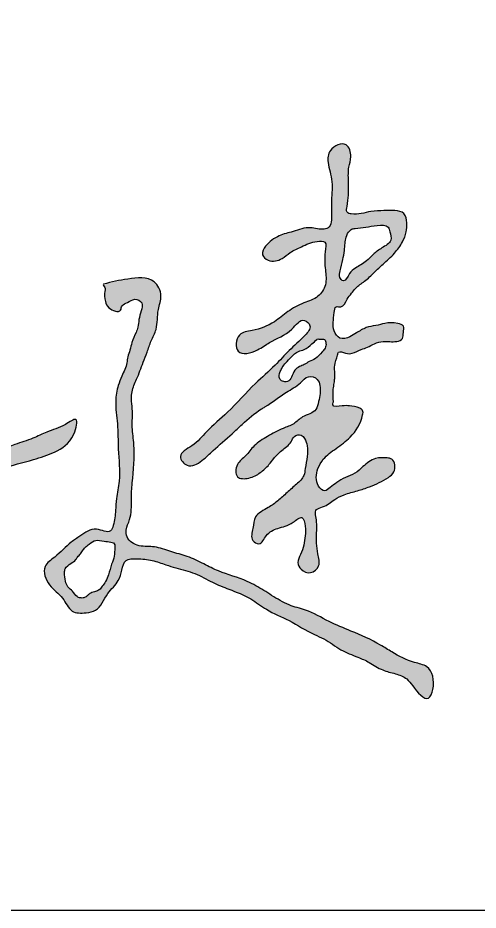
# Model space of a CAD drawing. Extents: x 174641 to 414490, y 73126 to 493158.
# Drawn here: x 276874 to 277294, y 336437 to 337250 of the extents above; entities that cross this region are included whole.
import ezdxf

# ---------------------------------------------------------------- set-up
doc = ezdxf.new("R2010")
doc.units = 0
doc.header["$LTSCALE"] = 1000
doc.header["$MEASUREMENT"] = 0
doc.layers.add('文字和字符', color=7, linetype='Continuous')

msp = doc.modelspace()

# ---------------------------------------------------------------- hatches: boundary and pattern name
at = {"layer": '文字和字符'}
h = msp.add_hatch(color=6, dxfattribs=at)
edge = h.paths.add_edge_path()
edge.add_spline(control_points=[(276496.24, 337098.67), (276496.47, 337098.63), (276521.36, 337099.78), (276534.12, 337113.42), (276552.82, 337120.11), (276570.68, 337122.56), (276589.52, 337112.89), (276594.03, 337093.12), (276591.53, 337074.95), (276589.62, 337057.51), (276574.02, 337040.75), (276559.78, 337021.14), (276540.32, 337000.87), (276518.54, 336981.92), (276501.29, 336957.7), (276479.48, 336943.44), (276467.48, 336927.96), (276458.51, 336920.3), (276454.77, 336913.04), (276460.2, 336904.46), (276474.58, 336911.82), (276489.95, 336909.87), (276507.3, 336893.95), (276494.91, 336872.66), (276489.96, 336853.92), (276485.05, 336838.98), (276479.01, 336825.91), (276479, 336813.07), (276476.11, 336803.6), (276481.1, 336795.33), (276488.46, 336794.74), (276491.85, 336789.93), (276495.59, 336784.7), (276502.56, 336787.43), (276509.54, 336788.57), (276517.65, 336793), (276526.86, 336798.14), (276537.97, 336801.63), (276547.46, 336808.84), (276558.16, 336815.3), (276571.14, 336823.04), (276585.28, 336831.46), (276598.33, 336839.94), (276610.61, 336848.4), (276625.29, 336857.3), (276636.37, 336868.28), (276652, 336874.35), (276648.99, 336885.07), (276648.17, 336893.74), (276647.97, 336903.9), (276649.79, 336913.57), (276650.31, 336923.97), (276652.98, 336934.56), (276658.04, 336950.25), (276671.77, 336964.47), (276683.58, 336982.54), (276696.1, 336994.16), (276704.93, 337003.33), (276714.25, 337011.24), (276712.84, 337025.09), (276716.04, 337042.95), (276721.4, 337061.9), (276724.34, 337094.46), (276727.57, 337128.52), (276724.89, 337164.73), (276723.76, 337188.99), (276717.28, 337205.57), (276712.25, 337215.92), (276707.09, 337230.88), (276699.93, 337219.02), (276683.8, 337213.29), (276681.24, 337236.96), (276692.88, 337248.84), (276709.72, 337250.02), (276724.11, 337239.28), (276732.93, 337223.25), (276739.95, 337202.8), (276740.89, 337182.52), (276740.74, 337163.33), (276740.84, 337144.42), (276740.45, 337120.39), (276742.04, 337093.12), (276736.46, 337066.13), (276738.03, 337048.76), (276732.3, 337028.65), (276752.55, 337038.86), (276763.88, 337049.95), (276784.64, 337062.7), (276805.78, 337070.42), (276824.6, 337079.62), (276842.84, 337086.89), (276862.9, 337077.55), (276868.01, 337057.24), (276863.68, 337039.78), (276856.2, 337022.19), (276838.48, 337008.53), (276818.4, 336987.72), (276792.26, 336966.03), (276764.89, 336944.98), (276743.11, 336923.96), (276726.2, 336912.18), (276704.28, 336902.5), (276709.22, 336875.05), (276702.39, 336855.3), (276702.48, 336843.13), (276700.27, 336834.12), (276711.7, 336832.32), (276721.98, 336832.68), (276739.31, 336830.11), (276759.93, 336831.48), (276780.8, 336830.49), (276797.56, 336836.01), (276812.73, 336838.8), (276828.7, 336846.05), (276849.35, 336851.4), (276868.34, 336860.83), (276887.02, 336865.88), (276902.15, 336873.98), (276914.1, 336876.36), (276930.62, 336888.51), (276924.46, 336863.28), (276909.35, 336854.43), (276885.46, 336845.84), (276862.43, 336841.18), (276840.81, 336831.23), (276820.65, 336824.79), (276798.24, 336820.32), (276774.51, 336818.54), (276748, 336816.07), (276724.28, 336815.36), (276708.5, 336817.95), (276698.5, 336819.16), (276695.27, 336806.58), (276691.63, 336770.84), (276683.03, 336721.75), (276679.32, 336673.08), (276676.63, 336647.95), (276688.25, 336635.43), (276698.4, 336633.83), (276711.64, 336634.82), (276726.46, 336654.27), (276748.42, 336671.73), (276764.03, 336700.11), (276781.63, 336717.4), (276790.7, 336738.83), (276803.66, 336756.16), (276808.61, 336772.63), (276827.16, 336792.44), (276826.04, 336768.21), (276816.98, 336753.4), (276805.89, 336730.73), (276788.88, 336709.96), (276774.17, 336683.7), (276750.37, 336660.74), (276728.44, 336632.74), (276707.03, 336620.15), (276691.69, 336606.73), (276680.18, 336615.77), (276674.4, 336625.33), (276664.12, 336635.2), (276662.57, 336654.82), (276667.18, 336676.48), (276666.51, 336702.59), (276669.72, 336728.77), (276673.35, 336754.25), (276676.53, 336780.88), (276680.33, 336803.32), (276684.93, 336821.48), (276682.33, 336833.61), (276671.77, 336840.13), (276664.01, 336848.56), (276660.66, 336859.84), (276645.35, 336859.71), (276633.87, 336845.3), (276612.16, 336829.35), (276588.9, 336813.96), (276560.89, 336800.83), (276537.84, 336787.16), (276518.1, 336770.41), (276496.91, 336772.47), (276486.82, 336761.36), (276476.54, 336754.87), (276466.89, 336758.65), (276461.06, 336752.71), (276461.99, 336743.37), (276460.2, 336731.25), (276465.69, 336718.12), (276466.46, 336702.38), (276453.25, 336687.37), (276450.44, 336667.2), (276444.52, 336650.7), (276433.67, 336634.48), (276453.2, 336628.42), (276454.72, 336647.16), (276464.45, 336660.99), (276475.03, 336668.43), (276489.62, 336686.26), (276484.42, 336664.21), (276476.99, 336656.5), (276470.88, 336647.46), (276466.05, 336639.06), (276460.08, 336632.28), (276455.21, 336625.68), (276450.24, 336614.94), (276437.86, 336617.63), (276423.88, 336606.35), (276423.89, 336631.02), (276425.84, 336643.71), (276428.55, 336658.44), (276434.61, 336669.55), (276439.62, 336681.45), (276448.81, 336691.89), (276451.36, 336705.2), (276451.19, 336718.21), (276449.72, 336729.83), (276444.13, 336741.7), (276440.32, 336758.41), (276444.26, 336779.8), (276453.6, 336799.66), (276461.43, 336821.21), (276471.65, 336840.8), (276476.29, 336858.92), (276480.54, 336871.54), (276484.99, 336879.5), (276484.8, 336889.79), (276470.46, 336894.96), (276457.14, 336888.41), (276443.85, 336881.07), (276431.07, 336880.15), (276420.25, 336881.59), (276407.1, 336890.83), (276439.55, 336906.81), (276451.96, 336933.27), (276490.28, 336971.85), (276520.53, 337004.11), (276545.85, 337036.63), (276562.84, 337052.99), (276577.19, 337070.1), (276581.07, 337091.25), (276570.13, 337106.55), (276550.14, 337112.62), (276536.48, 337089.13), (276512.34, 337088.15), (276492.04, 337077.12), (276479.55, 337100.96), (276496.13, 337098.69), (276496.24, 337098.67)], knot_values=[0, 0, 0, 0, 29.830329, 58.917813, 87.403057, 108.106156, 133.178165, 167.21185, 183.493575, 210.674955, 237.313626, 275.867732, 312.375317, 353.761043, 395.875537, 434.582879, 460.669761, 476.274997, 484.417806, 491.620343, 511.676156, 536.924503, 555.692553, 598.362356, 618.348177, 639.189191, 663.45492, 677.063063, 692.317653, 702.959274, 711.943659, 720.14469, 726.927846, 735.80548, 746.57076, 757.657127, 773.391329, 790.76732, 805.441898, 822.594095, 842.866694, 868.323001, 891.127033, 907.573393, 930.634575, 961.258613, 976.688727, 988.002723, 1001.170801, 1014.557807, 1029.617846, 1042.133039, 1057.768168, 1075.005198, 1109.99381, 1138.042246, 1164.89526, 1180.29965, 1191.874738, 1213.241442, 1232.349281, 1268.725268, 1294.322921, 1368.395782, 1410.724556, 1445.044845, 1469.944393, 1480.867815, 1499.328512, 1508.741629, 1526.286567, 1555.649157, 1570.573337, 1593.98259, 1617.984445, 1641.382666, 1669.439815, 1707.291974, 1725.035697, 1749.43332, 1786.029801, 1824.844218, 1863.911625, 1895.042411, 1908.396405, 1926.997455, 1954.733646, 1988.605585, 2022.407336, 2049.221687, 2076.673409, 2100.00089, 2131.565175, 2154.184674, 2175.023051, 2209.537897, 2244.846276, 2295.987218, 2350.394106, 2388.904508, 2420.906973, 2437.842954, 2481.538585, 2513.67034, 2525.068719, 2534.685067, 2544.923321, 2563.314623, 2581.768155, 2615.884833, 2650.046285, 2667.232328, 2688.872495, 2714.057646, 2739.784309, 2777.467879, 2801.534699, 2820.718126, 2846.219989, 2860.698517, 2879.243585, 2912.659008, 2940.608915, 2982.423161, 3010.685784, 3039.178412, 3070.401495, 3105.567192, 3138.040416, 3181.77967, 3202.070017, 3207.318711, 3220.228211, 3244.089956, 3371.102495, 3414.225609, 3453.462193, 3467.26996, 3480.300078, 3495.079726, 3519.973063, 3575.220664, 3613.131208, 3652.775903, 3675.917744, 3710.071084, 3737.577823, 3760.456026, 3779.026476, 3804.406012, 3842.427404, 3879.53793, 3916.903526, 3966.451123, 4017.131972, 4061.072175, 4074.638395, 4092.565028, 4109.947309, 4123.823044, 4149.665691, 4185.989873, 4217.238435, 4257.446297, 4295.790415, 4324.39685, 4369.00823, 4390.680082, 4401.809145, 4417.703641, 4439.204356, 4450.588858, 4460.404255, 4494.065203, 4522.530802, 4573.458554, 4609.521342, 4650.912748, 4685.917862, 4712.736046, 4730.120946, 4746.286022, 4759.95949, 4766.863435, 4776.672561, 4797.16942, 4817.291784, 4834.860476, 4859.323634, 4896.066848, 4914.918931, 4939.065769, 4952.349318, 4974.17708, 4996.946, 5022.500289, 5038.394722, 5059.260572, 5074.696393, 5090.132213, 5102.860644, 5115.363234, 5127.279907, 5137.839505, 5160.110254, 5171.91017, 5195.838718, 5221.384366, 5238.430758, 5255.298426, 5274.238989, 5291.838335, 5311.960699, 5328.55338, 5346.364767, 5359.960569, 5382.934513, 5416.477261, 5448.016954, 5474.30002, 5511.880375, 5539.40652, 5552.058861, 5566.94274, 5578.03298, 5588.729847, 5622.382906, 5636.081831, 5651.985781, 5673.57334, 5685.092373, 5703.046221, 5778.830378, 5827.289368, 5921.873186, 5965.463367, 5998.231583, 6019.778213, 6058.791881, 6074.951846, 6095.085564, 6133.666904, 6164.015928, 6195.290173, 6213.346315, 6227.672688, 6227.672688, 6227.672688, 6227.672688], degree=3, periodic=0)
edge = h.paths.add_edge_path(flags=16)
edge.add_spline(control_points=[(276704.87, 336983.65), (276704.77, 336983.58), (276695.99, 336976.26), (276693.56, 336968.11), (276687.3, 336960.26), (276682.59, 336952.67), (276677.28, 336943.79), (276673.49, 336933.46), (276668.14, 336923.38), (276665.58, 336914.32), (276664.33, 336907.21), (276664.44, 336900.85), (276664.89, 336895.46), (276666.42, 336890.58), (276672.76, 336888.46), (276678.7, 336894.8), (276687.52, 336899.02), (276694.53, 336906.17), (276702.59, 336910.24), (276705.87, 336917.45), (276704.35, 336925.8), (276705.2, 336936.43), (276704.33, 336948.79), (276711.15, 336958.37), (276715.11, 336967.71), (276713.7, 336975.9), (276715.77, 336983.98), (276709.91, 336985.4), (276704.92, 336983.68), (276704.87, 336983.65)], knot_values=[0, 0, 0, 0, 15.16178, 26.885115, 40.319645, 54.966413, 64.568744, 83.231373, 100.644648, 111.873825, 122.261764, 130.597594, 138.137919, 145.255344, 149.904189, 163.057972, 176.277051, 191.533217, 204.002706, 212.709306, 222.244258, 238.518955, 257.638434, 271.136509, 286.704711, 297.422187, 307.353728, 313.519692, 320.456367, 320.456367, 320.456367, 320.456367], degree=3, periodic=0)
edge = h.paths.add_edge_path(flags=16)
edge.add_spline(control_points=[(276726.97, 337002.51), (276727.19, 337002.69), (276748.63, 337019.41), (276763.16, 337030.48), (276780.8, 337042.35), (276799.63, 337054.06), (276820.39, 337055.45), (276837.83, 337062.28), (276847.08, 337055.32), (276854.83, 337047.91), (276845.13, 337031.5), (276824.81, 337017.73), (276805.11, 336992.21), (276781.42, 336975.54), (276763.76, 336961.19), (276749.49, 336949.31), (276736.92, 336939.95), (276726.85, 336932.89), (276722.9, 336924.51), (276711.33, 336921.58), (276714.09, 336937.67), (276713.94, 336949.69), (276726.5, 336959.41), (276724.94, 336972.8), (276725.04, 336984.02), (276725.54, 336992.22), (276724.56, 336997.93), (276726.92, 337002.48), (276726.97, 337002.51)], knot_values=[0, 0, 0, 0, 36.430419, 65.187197, 91.419752, 121.899033, 155.898168, 179.129599, 191.187594, 202.563458, 218.937757, 256.902618, 310.337733, 348.658026, 377.380118, 405.122206, 425.745844, 443.117225, 454.890005, 463.601594, 481.231921, 499.962837, 517.902498, 538.606138, 551.160941, 565.957672, 570.889886, 577.866804, 577.866804, 577.866804, 577.866804], degree=3, periodic=0)
edge = h.paths.add_edge_path(flags=16)
edge.add_spline(control_points=[(276666.82, 336867.42), (276666.8, 336867.53), (276672.68, 336877.14), (276679.12, 336879.64), (276684.36, 336883.11), (276692.18, 336883.54), (276689.56, 336873.97), (276690.67, 336866.43), (276689.63, 336858.49), (276688.03, 336852.06), (276687.74, 336846.74), (276683.65, 336844.4), (276678.81, 336845.83), (276675.98, 336850.94), (276672.83, 336855.47), (276669.88, 336860.34), (276666.2, 336862.46), (276666.82, 336867.4), (276666.82, 336867.42)], knot_values=[0, 0, 0, 0, 13.966431, 26.642221, 32.867363, 40.668687, 50.865474, 62.813241, 75.541774, 82.709236, 91.158043, 95.563358, 100.25464, 110.515602, 118.401257, 123.681007, 133.675528, 136.491121, 136.491121, 136.491121, 136.491121], degree=3, periodic=0)
edge = h.paths.add_edge_path(flags=16)
edge.add_spline(control_points=[(276461.39, 336780.48), (276461.39, 336780.57), (276466.92, 336790.08), (276475.39, 336787.76), (276481.79, 336786.24), (276486.5, 336783.64), (276487.19, 336778.1), (276484.92, 336773.69), (276483.37, 336768.05), (276477.93, 336765.62), (276471.02, 336764.76), (276461.54, 336762.93), (276459.5, 336771.67), (276458.48, 336776.2), (276461.38, 336780.43), (276461.39, 336780.48)], knot_values=[0, 0, 0, 0, 11.122688, 25.410392, 33.76565, 39.259742, 46.34399, 54.032835, 60.099225, 69.754386, 75.753906, 90.734986, 100.54138, 106.793197, 112.698594, 112.698594, 112.698594, 112.698594], degree=3, periodic=0)
h = msp.add_hatch(color=6, dxfattribs=at)
edge = h.paths.add_edge_path()
edge.add_spline(control_points=[(277100.08, 337041.93), (277100.2, 337042.06), (277112.72, 337053.63), (277125.79, 337054.65), (277139.96, 337060.9), (277150.98, 337056.06), (277159.26, 337059.27), (277160.84, 337069.08), (277159.4, 337082.32), (277161.65, 337097.37), (277158.98, 337109.65), (277156.48, 337118.95), (277157.33, 337131.32), (277174.87, 337138.94), (277179.05, 337123.62), (277175.26, 337113.29), (277175.73, 337101.36), (277175.95, 337089.16), (277174.97, 337080.43), (277173.12, 337072.56), (277183.55, 337069.62), (277193.82, 337074.27), (277207.51, 337074.19), (277217.25, 337074.68), (277227.77, 337073.07), (277229.04, 337063.1), (277228.84, 337054.37), (277224.8, 337044.68), (277217.59, 337034.7), (277208.07, 337026.38), (277198.97, 337017.94), (277191.22, 337010), (277182.87, 337005.13), (277178.49, 336998.59), (277173.63, 336993.73), (277171.13, 336985.18), (277163.2, 336987.96), (277162.47, 336976.3), (277160.09, 336967.71), (277167.44, 336956.09), (277176.7, 336958.93), (277183.83, 336963.44), (277191.34, 336968.23), (277200.52, 336969.39), (277209.97, 336972.15), (277218.16, 336972.53), (277227.18, 336969.75), (277225.36, 336963.31), (277226.1, 336957.05), (277217.11, 336953.85), (277208.73, 336956.22), (277199.54, 336953.39), (277193.46, 336949.74), (277186.35, 336947.78), (277180.07, 336944.03), (277173.3, 336943.63), (277166.54, 336947.19), (277165.35, 336939.85), (277162.74, 336934.85), (277163.22, 336927.5), (277163.28, 336922.2), (277162.76, 336916.71), (277161.59, 336911.74), (277161.95, 336906.82), (277161.73, 336902.76), (277162.14, 336899.81), (277160.19, 336894.72), (277170.26, 336896.88), (277177.3, 336896.44), (277184.1, 336895.72), (277189.38, 336892.29), (277187.53, 336881.09), (277179.7, 336868.72), (277164.84, 336857.78), (277153.24, 336849.74), (277146.4, 336837.68), (277145.08, 336825.95), (277153.71, 336817.17), (277159.45, 336822.87), (277165.4, 336826.76), (277172.76, 336831.75), (277182.06, 336834.24), (277189.67, 336842.21), (277199.11, 336849.3), (277208.8, 336849.43), (277218.11, 336847.89), (277219.15, 336836.41), (277208.85, 336828.64), (277197.45, 336823.35), (277183.66, 336818.76), (277172.64, 336816.15), (277161.91, 336810.88), (277155.07, 336804.65), (277143.64, 336802.27), (277147.58, 336790.52), (277146.2, 336777.93), (277146.68, 336764.39), (277150.82, 336750.64), (277141.49, 336742.52), (277132.5, 336746.24), (277128.21, 336753.96), (277134.05, 336763.97), (277136.29, 336775.44), (277136.75, 336785.91), (277134.14, 336798.13), (277123.06, 336787.32), (277112.07, 336785.79), (277100.48, 336780.3), (277096, 336768.32), (277085.57, 336774.56), (277089.18, 336784.76), (277089.45, 336797.42), (277102, 336802.81), (277111.45, 336809.86), (277119.79, 336817.5), (277127.85, 336824.8), (277135.47, 336831.41), (277136.31, 336840.96), (277138.36, 336849.66), (277138.74, 336859.25), (277136.47, 336865.98), (277132.51, 336871.01), (277125.65, 336869.39), (277123.16, 336861.38), (277114.84, 336856.3), (277108.03, 336849.43), (277102.66, 336841.71), (277095.24, 336834.99), (277086.07, 336830.01), (277071.83, 336829.42), (277073.13, 336844.36), (277082.67, 336850.53), (277089.68, 336861.46), (277102.35, 336868.73), (277114.17, 336875.71), (277126.24, 336879.24), (277133.96, 336888.14), (277146.56, 336889.99), (277148.93, 336902.94), (277151.03, 336912.08), (277147.75, 336921.85), (277138.29, 336924.72), (277130.79, 336915.17), (277116.42, 336908.17), (277105.4, 336898.81), (277090.97, 336890.48), (277081.1, 336881.93), (277067.18, 336868.57), (277054.3, 336857.77), (277042.84, 336846.44), (277029.54, 336838.32), (277018.3, 336852.58), (277036.06, 336860.4), (277047.1, 336874.89), (277068.7, 336892.52), (277087.4, 336914.58), (277107.72, 336931.56), (277121.86, 336947.86), (277133.28, 336957.19), (277143.14, 336968.62), (277133.13, 336978.14), (277121.98, 336961.27), (277106.14, 336956.75), (277092.86, 336946.11), (277071.48, 336940.33), (277073.62, 336963.58), (277091.64, 336965.03), (277106.85, 336971.02), (277120.41, 336983.09), (277133.99, 336990.4), (277148.27, 336994.59), (277156.27, 337006.83), (277154.49, 337021.69), (277153.34, 337033.02), (277156.47, 337046.96), (277143.39, 337046.43), (277134.2, 337041.88), (277122.88, 337037.07), (277114.78, 337029.18), (277104.37, 337027.25), (277094.87, 337033.31), (277100.02, 337041.86), (277100.08, 337041.93)], knot_values=[0, 0, 0, 0, 21.814226, 40.014518, 62.705103, 80.181203, 87.059593, 95.960741, 117.525979, 144.48919, 157.446323, 169.514731, 184.787555, 205.834293, 221.965238, 235.360358, 252.742704, 270.71375, 285.202589, 292.391017, 298.294038, 323.168932, 339.890762, 353.677583, 365.620364, 378.129251, 389.526685, 402.989381, 420.611403, 440.531037, 455.37129, 472.336878, 486.5792, 494.822314, 504.352288, 516.704907, 522.699181, 530.27695, 553.639261, 565.149337, 577.864888, 587.528817, 601.603428, 613.797645, 625.753182, 641.937729, 649.9788, 657.766267, 665.645468, 673.686615, 691.069983, 702.267642, 712.223711, 720.551303, 732.907569, 741.299569, 750.370401, 754.159277, 767.819998, 775.008381, 783.993926, 790.014194, 797.893351, 805.081778, 810.473088, 814.666318, 817.720913, 829.769177, 838.760629, 852.283854, 856.964277, 862.355586, 894.641394, 917.573479, 938.655869, 952.338385, 974.413595, 984.091028, 992.098792, 1002.565424, 1015.429981, 1028.359865, 1041.617731, 1060.692449, 1075.149999, 1081.330321, 1097.650211, 1107.252151, 1133.82575, 1149.932866, 1167.658992, 1180.945792, 1198.851742, 1207.212315, 1222.48382, 1236.906949, 1263.262694, 1278.557776, 1291.815576, 1304.435541, 1313.922398, 1324.654884, 1349.142625, 1361.020488, 1372.838601, 1385.371679, 1406.33795, 1423.525104, 1437.340436, 1446.079862, 1461.351368, 1476.168885, 1496.200813, 1510.803882, 1526.560496, 1542.662576, 1557.114579, 1565.766985, 1581.249459, 1594.824166, 1604.755407, 1610.756543, 1619.414177, 1627.419657, 1643.634371, 1658.03725, 1667.713087, 1682.728431, 1698.677316, 1713.209272, 1728.480822, 1743.495369, 1760.340716, 1781.062409, 1803.083586, 1817.90876, 1831.829559, 1851.204785, 1861.937228, 1882.369986, 1890.726834, 1902.273459, 1915.005119, 1936.427946, 1969.389218, 1974.338724, 2005.754245, 2023.168452, 2055.026844, 2074.268902, 2093.867831, 2107.78631, 2127.599717, 2153.412209, 2189.440129, 2240.453356, 2274.08225, 2299.89394, 2328.106323, 2341.387876, 2350.989816, 2370.530551, 2403.28468, 2421.19063, 2445.869309, 2466.302067, 2483.491087, 2513.600141, 2534.81948, 2557.988589, 2577.732832, 2594.915337, 2613.696208, 2636.660478, 2648.798069, 2658.352665, 2679.53953, 2695.582632, 2708.030864, 2726.091721, 2735.787779, 2747.159611, 2747.159611, 2747.159611, 2747.159611], degree=3, periodic=0)
edge = h.paths.add_edge_path(flags=16)
edge.add_spline(control_points=[(277146.79, 336957), (277146.74, 336956.95), (277140.84, 336951.24), (277136.74, 336947.68), (277128.85, 336946.17), (277123.54, 336941.31), (277119.01, 336936.08), (277115.36, 336931.82), (277113.01, 336927.12), (277111.72, 336921.61), (277115.79, 336918.42), (277120.65, 336917.84), (277124.46, 336922.91), (277125.86, 336928.78), (277130.78, 336932.29), (277135.59, 336934.02), (277140.02, 336937.16), (277146.68, 336939.28), (277150.61, 336944.66), (277154.86, 336948.9), (277155.55, 336953.03), (277154.2, 336957.92), (277150.61, 336957.2), (277146.81, 336957.03), (277146.79, 336957)], knot_values=[0, 0, 0, 0, 8.439041, 20.62857, 28.097042, 39.877603, 49.765051, 57.178901, 62.854461, 72.258155, 76.58164, 82.950578, 90.312624, 100.188639, 107.6845, 114.090351, 121.535477, 130.11106, 142.317774, 148.462757, 154.387511, 159.526625, 165.895648, 169.459976, 169.459976, 169.459976, 169.459976], degree=3, periodic=0)
edge = h.paths.add_edge_path(flags=16)
edge.add_spline(control_points=[(277176.85, 337055.99), (277176.79, 337055.94), (277172.75, 337049.94), (277172.59, 337044.43), (277172.13, 337037.3), (277170.35, 337028.94), (277168.62, 337021.01), (277166.47, 337013.82), (277172.63, 337007.99), (277176.09, 337017.7), (277182.96, 337022.98), (277191.6, 337027.3), (277198.44, 337035.02), (277205.93, 337040.5), (277216.15, 337045.84), (277213.56, 337053.98), (277211.97, 337061.86), (277197.09, 337060.53), (277186.83, 337057.89), (277178.94, 337058.17), (277176.86, 337056), (277176.85, 337055.99)], knot_values=[0, 0, 0, 0, 9.334311, 17.140719, 26.361451, 38.018579, 52.789195, 61.01517, 67.124154, 79.068588, 89.242621, 105.885881, 117.802758, 131.460083, 146.451071, 157.202444, 163.309657, 177.435607, 205.630785, 210.588468, 213.165382, 213.165382, 213.165382, 213.165382], degree=3, periodic=0)
h = msp.add_hatch(color=6, dxfattribs=at)
edge = h.paths.add_edge_path()
edge.add_spline(control_points=[(276952.32, 337007.18), (276952.55, 337007.26), (276977.55, 337013.16), (276997.26, 337015), (277006.94, 336997.06), (277000.72, 336982.63), (277002.23, 336967.93), (276995.49, 336955.85), (276992.35, 336945.61), (276987.55, 336934.06), (276984.06, 336923.8), (276979.13, 336913.31), (276977.02, 336904.01), (276979.29, 336891.3), (276977.74, 336877.17), (276981.78, 336854.83), (276978.85, 336832.7), (276977.4, 336810.1), (276978.23, 336795.14), (276972.34, 336784.72), (276973.4, 336774.04), (276985.05, 336767.34), (276999.41, 336769.03), (277013.65, 336763.12), (277029.17, 336759.77), (277043.22, 336752.52), (277060.91, 336743.69), (277077.8, 336739.47), (277093.75, 336731.37), (277105.99, 336723.5), (277120.44, 336714.35), (277139.53, 336710.36), (277157.23, 336699.69), (277180.45, 336690.2), (277200.1, 336681.92), (277218.2, 336670.06), (277231.84, 336662.92), (277251.56, 336659.45), (277255.13, 336642.8), (277247.81, 336624.12), (277235.66, 336639.23), (277228.81, 336648.7), (277218.22, 336652.7), (277206.02, 336655.13), (277195.61, 336662.58), (277182.7, 336668.19), (277167.89, 336673.4), (277156.27, 336683.31), (277139.25, 336689.84), (277122.96, 336701.09), (277102.05, 336709.11), (277085.81, 336722.26), (277068.32, 336728.6), (277051.02, 336735.4), (277035.93, 336744.58), (277021, 336747.91), (277008.08, 336751.85), (276996.37, 336756.26), (276984.62, 336757.11), (276971.56, 336757.36), (276968.9, 336746.33), (276966.18, 336735.16), (276954.35, 336725.55), (276949.11, 336709.98), (276935.28, 336707.41), (276921.63, 336707.22), (276915.75, 336723.39), (276901.81, 336731.18), (276895.26, 336750.03), (276910.75, 336760.05), (276919.76, 336770.54), (276932.73, 336778.7), (276943.73, 336787.77), (276958.14, 336778.81), (276962.48, 336790.55), (276963.2, 336800), (276964.15, 336813.74), (276968.26, 336832.05), (276965.25, 336855.04), (276965.83, 336879.38), (276962.35, 336898.71), (276965.01, 336913.47), (276969.2, 336924.82), (276973.91, 336933.02), (276974.12, 336941.44), (276976.81, 336947.36), (276978.04, 336955.15), (276981.44, 336961.81), (276984.2, 336968.63), (276984.46, 336975.56), (276986.4, 336982.43), (276989.14, 336990.88), (276980.18, 336995.15), (276975.03, 336990.24), (276968.65, 336988.8), (276968.42, 336980.24), (276956.8, 336984.37), (276953.35, 336992.19), (276953.16, 336999.22), (276954.23, 337003.8), (276952.28, 337007.16), (276952.32, 337007.18)], knot_values=[0, 0, 0, 0, 31.567408, 64.804615, 84.514899, 102.449572, 127.665217, 143.393176, 158.761139, 172.306084, 195.386314, 203.777391, 220.63047, 233.896682, 257.032253, 279.176201, 327.700844, 348.661996, 374.096735, 388.033075, 396.915328, 415.877792, 435.250381, 456.66983, 478.431065, 501.305126, 522.015154, 560.722472, 573.046245, 596.2976, 621.456877, 643.421109, 676.452722, 706.559804, 747.979879, 764.804525, 796.369237, 812.756663, 842.42195, 854.740888, 879.873646, 891.588111, 907.370515, 923.988969, 943.623296, 959.405623, 982.733778, 1008.381509, 1021.700495, 1058.208083, 1090.24983, 1114.093944, 1144.201026, 1166.925646, 1191.573171, 1217.002209, 1229.971469, 1248.063792, 1268.029249, 1281.440462, 1294.753802, 1308.690116, 1329.858381, 1355.865323, 1368.43417, 1386.209945, 1406.30905, 1430.06276, 1453.845898, 1470.989804, 1499.087867, 1512.54167, 1535.266273, 1553.042048, 1560.571233, 1580.172383, 1594.917168, 1617.197884, 1657.975453, 1689.943564, 1718.67234, 1738.776712, 1751.36341, 1769.195262, 1777.025624, 1785.794542, 1795.901638, 1809.568461, 1816.675984, 1826.397683, 1837.686133, 1847.881877, 1857.816128, 1868.115168, 1875.917125, 1881.585263, 1896.597226, 1905.82176, 1918.671785, 1923.218896, 1927.782629, 1927.782629, 1927.782629, 1927.782629], degree=3, periodic=0)
edge = h.paths.add_edge_path(flags=17)
edge.add_spline(control_points=[(276922.58, 336752.77), (276922.51, 336752.73), (276916.84, 336749.07), (276916.75, 336743.1), (276917.18, 336737.39), (276919.42, 336731.05), (276924.67, 336727.82), (276926.92, 336722.71), (276931.15, 336721.26), (276934.95, 336721.22), (276937.83, 336723.65), (276941.03, 336726.22), (276944.75, 336727.17), (276948.78, 336728.65), (276951.29, 336732.31), (276954.65, 336736.53), (276957.31, 336743.51), (276959.25, 336751.37), (276962.76, 336759.42), (276962.4, 336765.32), (276963.18, 336772.78), (276953.1, 336772.46), (276945.43, 336775), (276939.76, 336770.78), (276935.7, 336767.73), (276933.15, 336764.22), (276931.04, 336760.79), (276928.16, 336758.59), (276926.91, 336755.12), (276922.63, 336752.8), (276922.58, 336752.77)], knot_values=[0, 0, 0, 0, 9.663903, 14.696519, 25.589324, 33.287033, 41.448102, 50.312117, 54.669885, 59.317586, 65.471876, 69.610934, 76.339168, 81.250991, 86.994431, 94.228062, 103.814692, 117.550507, 128.275999, 139.362893, 142.658643, 157.109971, 167.517587, 177.222957, 183.783609, 188.977779, 195.04957, 200.641099, 203.083872, 211.139425, 211.139425, 211.139425, 211.139425], degree=3, periodic=0)

# ---------------------------------------------------------------- linework, layer by layer
msp.add_line((270741.11, 336436.86), (278741.11, 336436.86))
at = {"layer": '文字和字符', "color": 6}
for points, start_tangent, end_tangent in [([(276496.24, 337098.67), (276517.5, 337101.85), (276535.57, 337112.48), (276554.71, 337119.91), (276569.59, 337120.97), (276585.53, 337112.48), (276592.97, 337089.11), (276591.91, 337077.42), (276587.66, 337058.3), (276576.35, 337042.79), (276558.96, 337021.12), (276540.89, 337002), (276519.5, 336981.21), (276499.43, 336958.44), (276478.17, 336940.39), (276465.41, 336926.58), (276457.77, 336918.32), (276455.84, 336912.78), (276458.46, 336908.3), (276472.86, 336909.58), (276490.93, 336907.45), (276500.49, 336897.89), (276494.16, 336867.8), (276489.85, 336854.06), (276485.04, 336839.83), (276479.51, 336823.24), (276478.53, 336813.48), (276477.71, 336802.52), (276482.04, 336796.19), (276488.09, 336793.88), (276492.12, 336789.56), (276495.58, 336786.11), (276501.92, 336786.97), (276509.41, 336788.99), (276516.61, 336792.44), (276526.7, 336797.63), (276538.22, 336802.52), (276547.06, 336808.33), (276557.53, 336814.9), (276570.07, 336822.4), (276585.77, 336831.89), (276599.55, 336840.84), (276609.39, 336847.44), (276623.22, 336856.66), (276641.09, 336869.61), (276650.02, 336876.24), (276649.41, 336884.37), (276648.29, 336893.79), (276648.29, 336903.44), (276649.63, 336914.21), (276650.53, 336923.18), (276653, 336934.17), (276657.27, 336945.84), (276672.19, 336966.17), (276684.41, 336982.27), (276697.9, 336996.14), (276705.81, 337003.93), (276711.47, 337010.06), (276713.56, 337025.31), (276715.48, 337038.95), (276721.16, 337064.54), (276723.3, 337082.86), (276726.38, 337136.15), (276724.9, 337166.62), (276722.04, 337191.19), (276715.98, 337208.08), (276712.79, 337215.27), (276705.59, 337226.46), (276700.79, 337221.67), (276688.79, 337217.67), (276684.8, 337238.45), (276691.99, 337246.44), (276708.79, 337248.04), (276723.18, 337238.45), (276731.98, 337224.06), (276738.38, 337204.88), (276740.78, 337177.71), (276740.78, 337164.92), (276740.78, 337147.34), (276740.78, 337120.97), (276740.78, 337093), (276737.58, 337065.03), (276735.98, 337042.65), (276735.18, 337033.06), (276747.97, 337037.05), (276763.97, 337049.04), (276784.76, 337061.83), (276807.15, 337071.42), (276824.75, 337079.41), (276843.94, 337084.21), (276859.13, 337077.01), (276866.33, 337055.44), (276863.13, 337039.45), (276856.73, 337025.87), (276839.14, 337008.28), (276820.75, 336990.7), (276792.76, 336966.73), (276762.37, 336941.95), (276741.58, 336923.57), (276722.38, 336910.78), (276711.99, 336904.39), (276706.53, 336873.38), (276702.66, 336850.55), (276702.03, 336842.36), (276702.03, 336835.43), (276708.97, 336832.91), (276722.2, 336832.28), (276735.44, 336831.02), (276760.03, 336831.02), (276784.62, 336832.28), (276796.59, 336835.43), (276811.72, 336839.21), (276828.74, 336845.51), (276846.4, 336851.18), (276871.61, 336861.26), (276888, 336866.93), (276900.61, 336872.6), (276917.63, 336879.53), (276927.09, 336883.94), (276925.2, 336870.71), (276907.55, 336854.33), (276888.63, 336847.4), (276859.63, 336839.21), (276840.72, 336831.65), (276821.18, 336825.35), (276799.11, 336820.94), (276773.9, 336818.42), (276750.57, 336816.53), (276719.05, 336816.53), (276704.55, 336818.42), (276700.77, 336818.42), (276696.36, 336810.23), (276693.84, 336793.22), (276681.83, 336702.47), (276679.02, 336671.53), (276681.83, 336643.39), (276688.87, 336636.36), (276698.02, 336634.25), (276708.58, 336635.65), (276721.95, 336647.61), (276749.4, 336676.45), (276764.89, 336698.96), (276782.48, 336721.47), (276790.22, 336736.24), (276802.89, 336757.34), (276812.04, 336774.92), (276824.71, 336785.47), (276825.42, 336772.11), (276818.38, 336755.23), (276805.01, 336731.31), (276789.52, 336709.51), (276774.74, 336687), (276751.08, 336660.26), (276726.17, 336633.54), (276700.84, 336614.55), (276692.39, 336609.63), (276681.13, 336615.96), (276673.39, 336625.81), (276667.05, 336633.54), (276663.53, 336651.83), (276666.35, 336677.86), (276667.05, 336700.36), (276669.87, 336729.2), (276673.56, 336756.59), (276676.2, 336777.03), (276681.83, 336808.69), (276683.94, 336824.16), (276681.83, 336831.9), (276673.39, 336839.63), (276663.53, 336851.59), (276659.31, 336858.63), (276652.27, 336859.33), (276632.45, 336845.34), (276616.38, 336832.6), (276585.41, 336812.91), (276562.28, 336801.05), (276536.84, 336785.47), (276515.02, 336772.81), (276496.02, 336769.3), (276486.16, 336761.56), (276475.61, 336756.64), (276465.75, 336756.64), (276462.23, 336753.12), (276461.53, 336746.08), (276461.53, 336731.31), (276465.05, 336717.25), (276465.05, 336704.58), (276456.6, 336689.11), (276448.86, 336663.79), (276443.93, 336651.13), (276439.71, 336634.25), (276448.86, 336631.43), (276455.9, 336645.5), (276464.35, 336659.57), (276477.72, 336672.23), (276486.16, 336679.97), (276483.35, 336665.2), (276477.01, 336656.05), (276470.68, 336646.91), (276465.75, 336639.17), (276460.12, 336632.14), (276455.2, 336625.1), (276450.97, 336618.77), (276435.49, 336614.55), (276427.75, 336611.04), (276424.23, 336627.92), (276426.34, 336646.2), (276429.15, 336658.16), (276434.21, 336669.22), (276440.41, 336681.37), (276447.45, 336691.92), (276450.97, 336705.99), (276450.97, 336717.95), (276448.86, 336730.61), (276445.34, 336739.75), (276441.82, 336755.93), (276445.34, 336779.85), (276453.79, 336800.95), (276460.83, 336818.53), (276471.64, 336843.36), (276477.51, 336862.31), (276480.59, 336870.89), (276484.4, 336880.92), (276483.37, 336888.84), (276476.47, 336892.29), (276453.03, 336886.09), (276444.06, 336881.95), (276432.68, 336880.57), (276417.51, 336884.02), (276411.31, 336889.53), (276420.96, 336898.15), (276458.41, 336937.9), (276481.99, 336963.66), (276527.89, 337014.05), (276548.08, 337038.11), (276564.39, 337055.19), (276573.71, 337067.61), (276576.82, 337095.55), (276569.83, 337104.86), (276555.85, 337108.74), (276533.33, 337092.44), (276512.35, 337086.23), (276489.83, 337085.46), (276485.95, 337097.88), (276496.24, 337098.67)], (0.984905, -0.173097), (0.984905, -0.173097)), ([(277100.08, 337041.93), (277112.61, 337051.43), (277125.14, 337055.31), (277141.12, 337058.77), (277153.65, 337057.47), (277158.13, 337059.58), (277160.13, 337065.67), (277160.13, 337081.21), (277160.56, 337100.64), (277158.86, 337109.82), (277157.1, 337118.34), (277159.26, 337129.13), (277173.52, 337134.31), (277177.84, 337123.52), (277176.11, 337114.02), (277175.68, 337101.5), (277175.68, 337088.55), (277174.38, 337078.19), (277174.38, 337073.01), (277178.27, 337071.29), (277196.05, 337073.59), (277208.07, 337074.31), (277218.01, 337074.31), (277226.22, 337071.72), (277228.81, 337063.08), (277228.38, 337054.88), (277224.92, 337045.82), (277217.58, 337035.45), (277207.21, 337025.53), (277199.4, 337018.22), (277190.36, 337009.98), (277182.28, 337003.66), (277178.57, 336999.02), (277174.38, 336993.58), (277168.77, 336986.67), (277164.45, 336986.67), (277162.72, 336981.49), (277162.72, 336964.66), (277167.9, 336958.18), (277176.97, 336959.48), (277183.02, 336962.93), (277191.97, 336967.71), (277200.54, 336969.63), (277208.94, 336971.56), (277220.6, 336971.56), (277225.79, 336968.97), (277225.79, 336963.36), (277224.92, 336957.75), (277219.74, 336955.16), (277207.21, 336955.16), (277199.44, 336953), (277192.98, 336949.86), (277187.34, 336947.82), (277179.13, 336944.37), (277173.08, 336944.37), (277166.61, 336945.23), (277165.74, 336942.64), (277163.15, 336933.14), (277163.15, 336927.96), (277163.15, 336921.49), (277162.72, 336917.17), (277161.85, 336911.56), (277161.85, 336906.38), (277161.85, 336902.49), (277161.85, 336899.47), (277161.42, 336897.31), (277170.06, 336896.45), (277176.54, 336896.45), (277186.04, 336894.29), (277188.64, 336892.13), (277188.64, 336888.25), (277177.25, 336867.95), (277164.41, 336857.56), (277152.78, 336847.78), (277147.89, 336839.22), (277148.5, 336823.32), (277154, 336819.04), (277158.9, 336822.1), (277165, 336826.53), (277172.97, 336831.27), (277181.54, 336834.94), (277188.88, 336841.05), (277200.5, 336848.39), (277210.9, 336849), (277215.19, 336847.78), (277217.02, 336836.16), (277212.13, 336831.27), (277195, 336822.71), (277183.98, 336819.04), (277171.75, 336815.37), (277163.18, 336811.09), (277152.17, 336804.37), (277146.66, 336801.92), (277146.66, 336790.92), (277146.66, 336780.52), (277147.89, 336761.57), (277148.5, 336750.56), (277141.16, 336744.45), (277132.59, 336747.51), (277129.53, 336753.62), (277131.98, 336760.96), (277136.26, 336778.08), (277136.26, 336786.64), (277133.2, 336794.59), (277125.25, 336790.31), (277111.18, 336784.8), (277100.78, 336778.08), (277094.05, 336770.74), (277088.54, 336773.8), (277088.54, 336784.8), (277090.99, 336795.2), (277102.61, 336803.76), (277111.18, 336809.87), (277119.68, 336817.39), (277128.31, 336825.16), (277135.04, 336833.1), (277136.26, 336839.22), (277138.1, 336850.22), (277138.1, 336860.01), (277135.65, 336866.73), (277132.59, 336869.79), (277126.47, 336868.57), (277123.41, 336863.67), (277114.85, 336855.73), (277107.51, 336848.39), (277103.22, 336842.89), (277095.27, 336835.55), (277084.87, 336830.66), (277074.47, 336831.88), (277074.47, 336842.89), (277081.81, 336850.84), (277089.76, 336860.01), (277102, 336868.57), (277116.07, 336875.9), (277125.86, 336880.18), (277133.82, 336886.3), (277146.05, 336893.02), (277148.5, 336900.36), (277149.72, 336915.03), (277147.28, 336920.54), (277139.32, 336922.98), (277131.98, 336917.48), (277119.13, 336908.92), (277099.55, 336895.47), (277096.49, 336893.63), (277078.75, 336879.57), (277069.57, 336871.01), (277052.44, 336855.73), (277042.04, 336846.56), (277028.58, 336842.28), (277022.47, 336850.22), (277032.87, 336860.01), (277046.33, 336872.85), (277065.29, 336890.58), (277090.99, 336916.87), (277108.73, 336933.38), (277121.58, 336946.83), (277136.26, 336960.89), (277140.55, 336969.45), (277135.65, 336974.34), (277124.03, 336966.39), (277103.84, 336954.16), (277092.82, 336947.44), (277075.08, 336946.22), (277076.3, 336960.89), (277087.93, 336965.17), (277108.12, 336973.12), (277120.36, 336982.29), (277135.04, 336990.24), (277147.89, 336996.35), (277154.62, 337006.75), (277154.69, 337020.28), (277154.48, 337036.83), (277154.1, 337045.57), (277147.26, 337046.33), (277132.81, 337041.39), (277122.55, 337036.07), (277115.32, 337030.75), (277102.4, 337029.23), (277097.45, 337034.17), (277100.08, 337041.93)], (0.662995, 0.748624), (0.662995, 0.748624)), ([(277176.85, 337055.99), (277173.56, 337050.12), (277172.56, 337044.59), (277172.03, 337037.96), (277170.51, 337029.7), (277168.07, 337019.34), (277167.77, 337013.42), (277171.03, 337010.46), (277176.66, 337016.97), (277181.99, 337022), (277192.06, 337028.52), (277198.28, 337034.44), (277206.17, 337040.32), (277214.28, 337047.46), (277213.39, 337055.16), (277211.91, 337059.3), (277201.84, 337060.78), (277181.69, 337058.12), (277178.23, 337057.22), (277176.85, 337055.99)], (-0.774883, -0.632104), (-0.774883, -0.632104)), ([(276952.32, 337007.18), (276974.56, 337011.94), (276998.4, 337009.56), (277004.75, 336996.86), (277002.37, 336984.15), (277000.21, 336966.11), (276995.84, 336955.65), (276992.04, 336945.25), (276988.51, 336936.15), (276982.51, 336920.64), (276980.12, 336915.08), (276977.74, 336903.17), (276978.54, 336893.64), (276978.54, 336876.97), (276980.12, 336861.09), (276978.54, 336826.16), (276977.74, 336811.07), (276976.15, 336792.81), (276972.97, 336783.29), (276973.77, 336776.94), (276984.89, 336769), (276998.8, 336767.84), (277013.65, 336763.62), (277028.69, 336759.19), (277043.68, 336752.32), (277057.19, 336745.97), (277083.4, 336736.44), (277091.35, 336732.48), (277105.65, 336723.74), (277121.54, 336715.01), (277136.63, 336710.24), (277158.08, 336699.92), (277177.94, 336691.19), (277204.95, 336678.49), (277215.28, 336672.14), (277235.94, 336662.61), (277247.06, 336658.64), (277252.62, 336638), (277248.65, 336630.06), (277234.35, 336641.17), (277228.79, 336647.52), (277218.46, 336652.29), (277206.99, 336655.72), (277194.63, 336662.61), (277184.3, 336667.37), (277168.89, 336674.09), (277153.32, 336684.05), (277144.58, 336688.01), (277121.54, 336700.72), (277100.88, 336711.04), (277086.58, 336720.57), (277066.72, 336729.3), (277051.63, 336735.65), (277035.74, 336743.59), (277018.18, 336748.85), (277009.24, 336751.59), (276996.81, 336755.5), (276982.51, 336757.09), (276972.97, 336755.5), (276969, 336746.77), (276965.82, 336737.24), (276956.29, 336725.33), (276945.17, 336710.24), (276936.43, 336707.86), (276923.72, 336709.45), (276915.08, 336721.07), (276903.06, 336733.27), (276899.09, 336749.94), (276907.83, 336758.67), (276922.92, 336772.17), (276930.87, 336777.73), (276945.96, 336784.08), (276958.67, 336782.49), (276961.15, 336787.32), (276963.28, 336801.29), (276964.24, 336811.87), (276966.62, 336827.75), (276965.82, 336857.12), (276965.03, 336880.15), (276963.44, 336900.79), (276965.82, 336915.08), (276968.98, 336923.59), (276973.69, 336935.54), (276974.46, 336941.13), (276976.42, 336947.14), (276978.22, 336954.2), (276981.99, 336963.3), (276983.72, 336968.12), (276984.69, 336975.05), (276986.61, 336982.96), (276987.19, 336990.28), (276980.83, 336993.56), (276974.08, 336990.48), (276969.25, 336987.58), (276967.9, 336983.73), (276957.3, 336985.85), (276954.02, 336991.63), (276953.63, 337000.88), (276953.63, 337004.16), (276952.32, 337007.18)], (0.945021, 0.327011), (0.945021, 0.327011)), ([(277146.79, 336957), (277142.39, 336952.8), (277135.26, 336947.68), (277130.13, 336946.03), (277123.36, 336940.91), (277118.6, 336935.61), (277115.31, 336931.4), (277113.48, 336927.74), (277113.11, 336920.98), (277115.49, 336918.96), (277120.07, 336918.6), (277123.73, 336922.44), (277126.84, 336928.84), (277131.08, 336932.18), (277135.28, 336934.11), (277139.93, 336936.78), (277145.51, 336939.45), (277151.73, 336945.67), (277154.47, 336949.14), (277155.21, 336953.35), (277153.92, 336956.82), (277149.35, 336957.19), (277146.79, 336957)], (-0.672398, -0.74019), (-0.672398, -0.74019)), ([(276922.58, 336752.77), (276917.48, 336748.02), (276916.8, 336744.45), (276917.65, 336736.65), (276919.86, 336731.56), (276924.1, 336727.49), (276928.18, 336722.57), (276931.11, 336721.45), (276934.46, 336721.55), (276938.2, 336723.93), (276940.62, 336725.68), (276945.16, 336727.37), (276948.38, 336728.85), (276951.11, 336731.96), (276954.11, 336736.22), (276956.83, 336742.57), (276959.74, 336752.03), (276962.13, 336759.38), (276962.64, 336767.36), (276962.64, 336769.73), (276952.79, 336773.13), (276945.32, 336773.8), (276939.23, 336770.37), (276935.61, 336767.33), (276933.32, 336764.37), (276930.73, 336760.84), (276928.01, 336757.87), (276927.16, 336756.33), (276922.58, 336752.77)], (-0.840414, -0.541945), (-0.840414, -0.541945))]:
    msp.add_spline(points, degree=3, dxfattribs=dict(at, start_tangent=start_tangent, end_tangent=end_tangent))

doc.saveas('drawing.dxf')
